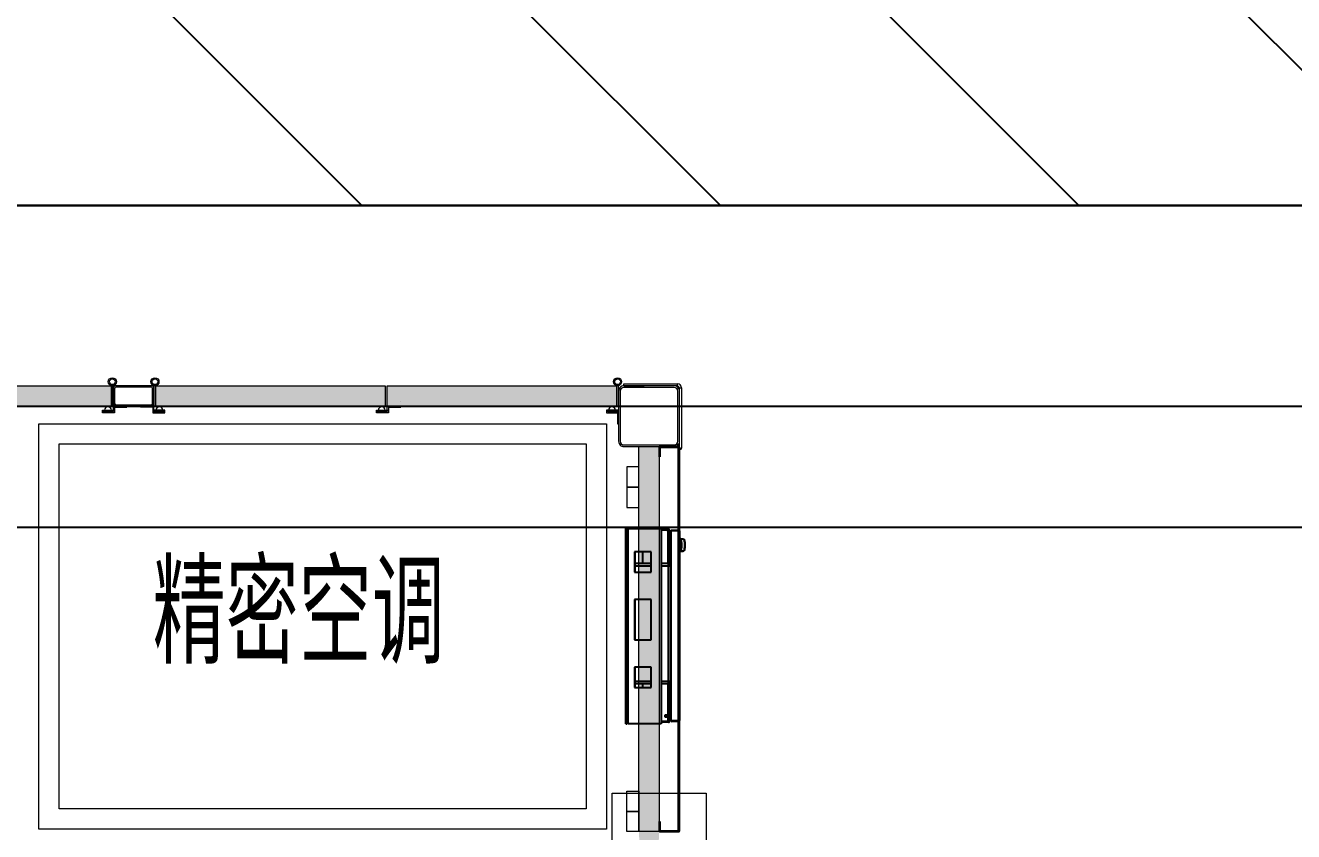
# Model space of a CAD drawing. Extents: x 758840 to 1108724, y -102573 to 143521.
# Drawn here: x 823488 to 826616, y 66682 to 68672 of the extents above; entities that cross this region are included whole.
import ezdxf
from ezdxf.xclip import XClip

# ---------------------------------------------------------------- set-up
doc = ezdxf.new("R2010")
doc.units = 0
doc.header["$LTSCALE"] = 1000
doc.header["$MEASUREMENT"] = 0
doc.linetypes.add('DASHDOT', pattern=[1, 0.5, -0.25, 0, -0.25])
for name, color, linetype in [('02电气-设备', 255, 'Continuous'), ('02电气-设备基础', 252, 'Continuous'), ('DX', 3, 'DASHDOT'), ('LWIRE', 1, 'Continuous'), ('电缆沟', 2, 'Continuous'), ('空调标注', 3, 'Continuous'), ('钢构CAD-槽钢', 4, 'Continuous'), ('钢盖板', 6, 'Continuous')]:
    doc.layers.add(name, color=color, linetype=linetype)
doc.layers.add('细实线', color=3, linetype='Continuous', lineweight=5)
doc.styles.get("Standard").update_dxf_attribs({"font": 'gbenor.shx', "bigfont": 'gbcbig.shx'})

# ---------------------------------------------------------------- blocks, each defined once
blk = doc.blocks.new('40KW CRAC-1')
at = {"layer": 'DX', "linetype": 'ByBlock', "lineweight": 13}
for points in [[(-1400, 0), (-1400, 1000), (0, 1000), (0, 0)], [(-1350, 50), (-1350, 950), (-50, 950), (-50, 50)]]:
    blk.add_lwpolyline(points, close=True, dxfattribs=at)
at = {"layer": 'LWIRE', "lineweight": -3}
blk.add_text('精密空调', height=250, dxfattribs=at).set_placement((-1118.9, 407.3))
blk = doc.blocks.new('A$C37F338BB')
at = {"color": 0, "lineweight": 15}
blk.add_lwpolyline([(0, 50), (30, 50), (30, 0), (0, 0)], close=True, dxfattribs=at)
blk = doc.blocks.new('332525')
at = {"color": 0, "lineweight": 15}
for p, q in [((1935745.8, 679933.7), (1935745.8, 679960.7)), ((1935745.8, 679960.7), (1935748.8, 679960.7)), ((1935748.8, 679960.7), (1935748.8, 679930.7)), ((1935718.8, 679933.7), (1935745.8, 679933.7)), ((1935718.8, 679930.7), (1935718.8, 679933.7)), ((1935748.8, 679930.7), (1935718.8, 679930.7)), ((1935748.8, 679930.7), (1935745.8, 679930.7)), ((1935748.8, 679933.7), (1935748.8, 679930.7))]:
    blk.add_line(p, q, dxfattribs=at)
blk = doc.blocks.new('BD4-PAL0101-LVPM-06')
at = {"ltscale": 5}
h = blk.add_hatch(dxfattribs=at)
h.set_pattern_fill('隔热材料01', color=8, scale=80, angle=45)
h.set_pattern_definition([(315, (-6392441.697, 4851822.73), (28.28427125, 28.28427125), [4.0142, -35.9858]), (315, (-6392462.887, 4851801.54), (28.28427125, 28.28427125), [4.0142, -35.9858]), (135, (-6392429.262, 4851796.78), (-28.28427125, -28.28427125), [4.0142, -35.9858]), (135, (-6392436.936, 4851789.106), (-28.28427125, -28.28427125), [4.0142, -35.9858]), (225, (-6392414.405, 4851802.546), (28.28427125, -28.28427125), [40.0194, 0.0194]), (180, (-6392423.72, 4851796.07), (-28.2842, 28.2842), [3.4144, -53.1542]), (161.56505, (-6392398.85, 4851824.354), (-28.284169758, 28.28429741), [2.244, -87.1988]), (161.56505, (-6392427.134, 4851796.07), (-28.284169758, 28.28429741), [2.244, -87.1988]), (198.43495, (-6392391.177, 4851825.773), (-28.28429741, 28.28416976), [4.488, -84.9548]), (198.43495, (-6392419.46, 4851797.49), (-28.28429741, 28.28416976), [4.488, -84.9548]), (108.43495, (-6392403.817, 4851827.902), (-28.28429741, 28.284169758), [21.3712, -68.0716]), (108.43495, (-6392432.101, 4851799.618), (-28.28429741, 28.284169758), [21.3712, -68.0716]), (161.56505, (-6392413.413, 4851851.015), (-28.284169758, 28.28429741), [2.244, -87.1988]), (161.56505, (-6392441.697, 4851822.73), (-28.284169758, 28.28429741), [2.244, -87.1988]), (180, (-6392443.826, 4851823.44), (-28.2842, 28.2842), [3.4144, -53.1542]), (198.43495, (-6392418.956, 4851851.724), (-28.28429741, 28.28416976), [4.488, -84.9548]), (198.43495, (-6392447.24, 4851823.44), (-28.28429741, 28.28416976), [4.488, -84.9548]), (90, (-6392463.597, 4851803.67), (-28.2842, 28.2842), [3.4144, -53.1542]), (108.43495, (-6392434.603, 4851829.825), (-28.28429741, 28.284169758), [2.244, -87.1988]), (108.43495, (-6392462.887, 4851801.54), (-28.28429741, 28.284169758), [2.244, -87.1988]), (71.56505, (-6392435.313, 4851835.37), (-28.28416976, 28.28429741), [4.488, -84.9548]), (71.56505, (-6392463.597, 4851807.084), (-28.28416976, 28.28429741), [4.488, -84.9548]), (161.56505, (-6392411.49, 4851820.229), (-28.284169758, 28.28429741), [21.3712, -68.0716]), (161.56505, (-6392439.774, 4851791.944), (-28.284169758, 28.28429741), [21.3712, -68.0716]), (90, (-6392436.226, 4851783.563), (-28.2842, 28.2842), [3.4144, -53.1542]), (108.43495, (-6392407.942, 4851815.261), (-28.28429741, 28.284169758), [2.244, -87.1988]), (108.43495, (-6392436.226, 4851786.977), (-28.28429741, 28.284169758), [2.244, -87.1988]), (71.56505, (-6392409.36, 4851807.59), (-28.28416976, 28.28429741), [4.488, -84.9548]), (71.56505, (-6392437.646, 4851779.305), (-28.28416976, 28.28429741), [4.488, -84.9548])])
h.paths.add_polyline_path([(1944777.6, 710163.1), (1944777.6, 710213.1), (1944212.1, 710213.1), (1944212.1, 710163.1)])
h.paths.add_polyline_path([(1945348.1, 710163.1), (1945348.1, 710213.1), (1944782.6, 710213.1), (1944782.6, 710163.1)])
h.paths.add_polyline_path([(1943209.6, 710213.1), (1944102.1, 710213.1), (1944102.1, 710163.1), (1943209.6, 710163.1)])
h.paths.add_polyline_path([(1942312.1, 710213.1), (1943204.6, 710213.1), (1943204.6, 710163.1), (1942312.1, 710163.1)])
h.paths.add_polyline_path([(1942202.1, 710163.1), (1941309.6, 710163.1), (1941309.6, 710213.1), (1942202.1, 710213.1)])
h.paths.add_polyline_path([(1941304.6, 710213.1), (1941304.6, 710163.1), (1940412.1, 710163.1), (1940412.1, 710213.1)])
h.paths.add_polyline_path([(1939209.6, 710213.1), (1940302.1, 710213.1), (1940302.1, 710163.1), (1939209.6, 710163.1)])
h.paths.add_polyline_path([(1939204.6, 710213.1), (1939204.6, 710163.1), (1938112.1, 710163.1), (1938112.1, 710213.1)])
h.paths.add_polyline_path([(1936804.6, 710213.1), (1938002.1, 710213.1), (1938002.1, 710163.1), (1936804.6, 710163.1)])
h.paths.add_polyline_path([(1936799.6, 710213.1), (1936799.6, 710163.1), (1935602.1, 710163.1), (1935602.1, 710213.1)])
h.paths.add_polyline_path([(1934199.6, 710213.1), (1935492.1, 710213.1), (1935492.1, 710163.1), (1934199.6, 710163.1)])
h.paths.add_polyline_path([(1934194.6, 710213.1), (1934194.6, 710163.1), (1932902.1, 710163.1), (1932902.1, 710213.1)])
h.paths.add_polyline_path([(1932792.1, 710213.1), (1931952.1, 710213.1), (1931952.1, 710163.1), (1932792.1, 710163.1)])
h = blk.add_hatch(dxfattribs=at)
h.set_pattern_fill('隔热材料01', color=8, scale=80, angle=225)
h.set_pattern_definition([(135, (10237588.403, -3422086.42), (-28.28427125, -28.28427125), [4.0142, -35.9858]), (135, (10237609.593, -3422065.23), (-28.28427125, -28.28427125), [4.0142, -35.9858]), (315, (10237575.97, -3422060.47), (28.28427125, 28.28427125), [4.0142, -35.9858]), (315, (10237583.64, -3422052.795), (28.28427125, 28.28427125), [4.0142, -35.9858]), (45, (10237561.11, -3422066.235), (-28.28427125, 28.28427125), [40.0194, 0.0194]), (360, (10237570.425, -3422059.76), (28.2842, -28.2842), [3.4144, -53.1542]), (341.56505, (10237545.555, -3422088.043), (28.284169758, -28.28429741), [2.244, -87.1988]), (341.56505, (10237573.84, -3422059.759), (28.284169758, -28.28429741), [2.244, -87.1988]), (18.43495, (10237537.883, -3422089.462), (28.28429741, -28.28416976), [4.488, -84.9548]), (18.43495, (10237566.167, -3422061.178), (28.28429741, -28.28416976), [4.488, -84.9548]), (288.43495, (10237550.522, -3422091.591), (28.28429741, -28.284169758), [21.3712, -68.0716]), (288.43495, (10237578.807, -3422063.307), (28.28429741, -28.284169758), [21.3712, -68.0716]), (341.56505, (10237560.119, -3422114.704), (28.284169758, -28.28429741), [2.244, -87.1988]), (341.56505, (10237588.403, -3422086.42), (28.284169758, -28.28429741), [2.244, -87.1988]), (360, (10237590.532, -3422087.13), (28.2842, -28.2842), [3.4144, -53.1542]), (18.43495, (10237565.662, -3422115.414), (28.28429741, -28.28416976), [4.488, -84.9548]), (18.43495, (10237593.946, -3422087.13), (28.28429741, -28.28416976), [4.488, -84.9548]), (270, (10237610.303, -3422067.36), (28.2842, -28.2842), [3.4144, -53.1542]), (288.43495, (10237581.309, -3422093.514), (28.28429741, -28.284169758), [2.244, -87.1988]), (288.43495, (10237609.593, -3422065.23), (28.28429741, -28.284169758), [2.244, -87.1988]), (251.56505, (10237582.02, -3422099.057), (28.28416976, -28.28429741), [4.488, -84.9548]), (251.56505, (10237610.303, -3422070.773), (28.28416976, -28.28429741), [4.488, -84.9548]), (341.56505, (10237558.196, -3422083.918), (28.284169758, -28.28429741), [21.3712, -68.0716]), (341.56505, (10237586.48, -3422055.633), (28.284169758, -28.28429741), [21.3712, -68.0716]), (270, (10237582.932, -3422047.252), (28.2842, -28.2842), [3.4144, -53.1542]), (288.43495, (10237554.648, -3422078.95), (28.28429741, -28.284169758), [2.244, -87.1988]), (288.43495, (10237582.932, -3422050.666), (28.28429741, -28.284169758), [2.244, -87.1988]), (251.56505, (10237556.067, -3422071.28), (28.28416976, -28.28429741), [4.488, -84.9548]), (251.56505, (10237584.35, -3422042.994), (28.28416976, -28.28429741), [4.488, -84.9548])])
edge = h.paths.add_edge_path()
edge.add_line((1945403.1, 709113.1), (1945403.1, 710063.1))
edge.add_line((1945453.1, 710063.1), (1945453.1, 709113.1))
edge.add_line((1945403.1, 708013.1), (1945403.1, 707173.1))
edge.add_line((1945453.1, 707173.1), (1945453.1, 708013.1))
at = {"linetype": 'ByBlock', "lineweight": 15}
for p, q in [((1943209.6, 710213.1, 0), (1944102.1, 710213.1, 0)), ((1944102.1, 710213.1, 0), (1944102.1, 710163.1, 0)), ((1944212.1, 710163.1, 0), (1944212.1, 710213.1, 0)), ((1944212.1, 710213.1, 0), (1944777.6, 710213.1, 0)), ((1944777.6, 710213.1, 0), (1944777.6, 710163.1, 0)), ((1944782.6, 710163.1, 0), (1944782.6, 710213.1, 0)), ((1944782.6, 710213.1, 0), (1945348.1, 710213.1, 0)), ((1945348.1, 710213.1, 0), (1945348.1, 710163.1, 0)), ((1945366.1, 710218.1, 0), (1945498.1, 710218.1, 0)), ((1945496.1, 710213.1, 0), (1945490.5, 710213.1, 0)), ((1945498.1, 710212.8, 0), (1945498.1, 710218.1, 0)), ((1945502.8, 710208.1, 0), (1945508.1, 710208.1, 0)), ((1945503.1, 710056.1, 0), (1945503.1, 710206.1, 0)), ((1944102.1, 710163.1, 0), (1943209.6, 710163.1, 0)), ((1944777.6, 710163.1, 0), (1944212.1, 710163.1, 0)), ((1945348.1, 710163.1, 0), (1944782.6, 710163.1, 0)), ((1945353.1, 710109.4, 0), (1945352.7, 710109.1, 0)), ((1945353.1, 710082.4, 0), (1945352.7, 710082.1, 0)), ((1945503.1, 710059.1, 0), (1945508.1, 710059.1, 0)), ((1945505.1, 710056.1, 0), (1945503.1, 710056.1, 0))]:
    blk.add_line(p, q, dxfattribs=at)
at = {"lineweight": 15}
for p, q in [((1944102.6, 710163.1, 0), (1944102.6, 710213.3, 0)), ((1944106.6, 710163.1, 0), (1944106.6, 710213.3, 0)), ((1944110.3, 710169.1, 0), (1944110.3, 710207.1, 0)), ((1944207.6, 710163.1, 0), (1944207.6, 710213.3, 0)), ((1944211.6, 710163.1, 0), (1944211.6, 710213.3, 0)), ((1945348.5, 710163.1, 0), (1945348.5, 710213.3, 0)), ((1945352.5, 710163.1, 0), (1945352.5, 710213.3, 0)), ((1945366.1, 710213.1, 0), (1945366.1, 710218.1, 0)), ((1944106.6, 710163.1, 0), (1944102.6, 710163.1, 0)), ((1944107.1, 710149.6, 0), (1944107.1, 710163.1, 0)), ((1944107.1, 710163.1, 0), (1944140.1, 710163.1, 0)), ((1944140.1, 710163.1, 0), (1944140.1, 710160.1, 0)), ((1944207.1, 710163.1, 0), (1944174.1, 710163.1, 0)), ((1944174.1, 710163.1, 0), (1944174.1, 710160.1, 0)), ((1944207.1, 710149.6, 0), (1944207.1, 710163.1, 0)), ((1944211.6, 710163.1, 0), (1944207.6, 710163.1, 0)), ((1944782.6, 710149.6, 0), (1944782.6, 710163.1, 0)), ((1944782.6, 710163.1, 0), (1944815.6, 710163.1, 0)), ((1944815.6, 710163.1, 0), (1944815.6, 710160.1, 0)), ((1945352.5, 710163.1, 0), (1945348.5, 710163.1, 0)), ((1944080.1, 710149.6, 0), (1944080.1, 710152.6, 0)), ((1944080.1, 710152.6, 0), (1944107.1, 710152.6, 0)), ((1944107.1, 710149.6, 0), (1944080.1, 710149.6, 0)), ((1944080.1, 710149.6, 0), (1944107.1, 710149.6, 0)), ((1944080.1, 710146.6, 0), (1944080.1, 710149.6, 0)), ((1944110.1, 710146.6, 0), (1944080.1, 710146.6, 0)), ((1944107.1, 710153.4, 0), (1944107.1, 710149.6, 0)), ((1944110.1, 710146.6, 0), (1944107.1, 710146.6, 0)), ((1944110.1, 710160.1, 0), (1944140.1, 710160.1, 0)), ((1944110.1, 710160.1, 0), (1944110.1, 710146.6, 0)), ((1944110.1, 710149.6, 0), (1944110.1, 710146.6, 0)), ((1944204.1, 710160.1, 0), (1944174.1, 710160.1, 0)), ((1944204.1, 710160.1, 0), (1944204.1, 710146.6, 0)), ((1944204.1, 710149.6, 0), (1944204.1, 710146.6, 0)), ((1944204.1, 710146.6, 0), (1944234.1, 710146.6, 0)), ((1944204.1, 710146.6, 0), (1944207.1, 710146.6, 0)), ((1944207.1, 710153.4, 0), (1944207.1, 710149.6, 0)), ((1944234.1, 710152.6, 0), (1944207.1, 710152.6, 0)), ((1944234.1, 710149.6, 0), (1944207.1, 710149.6, 0)), ((1944207.1, 710149.6, 0), (1944234.1, 710149.6, 0)), ((1944234.1, 710149.6, 0), (1944234.1, 710152.6, 0)), ((1944234.1, 710146.6, 0), (1944234.1, 710149.6, 0)), ((1944755.6, 710149.6, 0), (1944755.6, 710152.6, 0)), ((1944755.6, 710152.6, 0), (1944782.6, 710152.6, 0)), ((1944755.6, 710149.6, 0), (1944782.6, 710149.6, 0)), ((1944755.6, 710146.6, 0), (1944755.6, 710149.6, 0)), ((1944782.6, 710149.6, 0), (1944755.6, 710149.6, 0)), ((1944785.6, 710146.6, 0), (1944755.6, 710146.6, 0)), ((1944782.6, 710153.5, 0), (1944782.6, 710149.6, 0)), ((1944785.6, 710146.6, 0), (1944782.6, 710146.6, 0)), ((1944785.6, 710160.1, 0), (1944785.6, 710146.6, 0)), ((1944785.6, 710160.1, 0), (1944815.6, 710160.1, 0)), ((1944785.6, 710149.6, 0), (1944785.6, 710146.6, 0)), ((1945353.1, 710152.6, 0), (1945323.1, 710152.6, 0)), ((1945323.1, 710152.6, 0), (1945323.1, 710149.6, 0)), ((1945353.1, 710149.6, 0), (1945326.1, 710149.6, 0)), ((1945326.1, 710149.6, 0), (1945353.1, 710149.6, 0)), ((1945353.1, 710149.6, 0), (1945353.1, 710152.6, 0)), ((1945403.1, 709863.1, 0), (1945403.1, 710063.1, 0)), ((1945403.1, 710063.1, 0), (1945453.1, 710063.1, 0)), ((1945403.1, 710063.1, 0), (1945453.1, 710063.1, 0)), ((1945403.1, 709113.1, 0), (1945403.1, 710063.1, 0)), ((1945453.1, 710063.1, 0), (1945453.1, 709863.1, 0)), ((1945453.1, 710063.1, 0), (1945453.1, 709113.1, 0)), ((1945453.1, 709863.1, 0), (1945403.1, 709863.1, 0)), ((1945336.8, 709207.7, 0), (1945569.3, 709207.7, 0)), ((1945336.8, 708013.1, 0), (1945336.8, 709207.7, 0)), ((1945569.3, 709207.7, 0), (1945569.3, 708013.1, 0)), ((1945453.1, 709113.1, 0), (1945403.1, 709113.1, 0))]:
    blk.add_line(p, q, dxfattribs=at)
at = {"linetype": 'Continuous', "lineweight": 15}
blk.add_line((1944815.3, 710174.6, 0), (1944815.3, 710174.6, 0), dxfattribs=at)
at = {"linetype": 'Continuous', "lineweight": 25}
for p, q in [((1945453.1, 710060.9, 0), (1945453.1, 710038.1, 0)), ((1945453.1, 710060.9, 0), (1945453.1, 710038.1, 0)), ((1945455.1, 710038.1, 0), (1945453.1, 710038.1, 0)), ((1945455.1, 710038.1, 0), (1945453.1, 710038.1, 0)), ((1945455.1, 710060.9, 0), (1945455.1, 710038.1, 0)), ((1945455.1, 710060.9, 0), (1945455.1, 710038.1, 0)), ((1945500.9, 710063.1, 0), (1945455.3, 710063.1, 0)), ((1945500.9, 710063.1, 0), (1945455.3, 710063.1, 0)), ((1945500.9, 710061.1, 0), (1945455.3, 710061.1, 0)), ((1945500.9, 710061.1, 0), (1945455.3, 710061.1, 0)), ((1945501.1, 709115.3, 0), (1945501.1, 710060.9, 0)), ((1945501.1, 709857.1, 0), (1945501.1, 710060.9, 0)), ((1945503.1, 709115.3, 0), (1945503.1, 710060.9, 0)), ((1945503.1, 709857.1, 0), (1945503.1, 710060.9, 0)), ((1945370.7, 709379.1, 0), (1945370.7, 709863.1, 0)), ((1945370.7, 709863.1, 0), (1945373.1, 709863.1, 0)), ((1945373.1, 709863.1, 0), (1945373.1, 709379.1, 0)), ((1945373.1, 709858.1, 0), (1945376.9, 709858.1, 0)), ((1945374.9, 709384.1, 0), (1945374.9, 709858.1, 0)), ((1945376.9, 709860.1, 0), (1945376.9, 709863.1, 0)), ((1945457.9, 709863.1, 0), (1945376.9, 709863.1, 0)), ((1945376.9, 709830.1, 0), (1945376.9, 709860.1, 0)), ((1945457.9, 709860.1, 0), (1945376.9, 709860.1, 0)), ((1945376.9, 709385.1, 0), (1945376.9, 709857.1, 0)), ((1945457.9, 709863.1, 0), (1945457.9, 709860.1, 0)), ((1945457.9, 709860.1, 0), (1945457.9, 709379.1, 0)), ((1945457.9, 709859.1, 0), (1945475.9, 709859.1, 0)), ((1945475.9, 709857.9, 0), (1945457.9, 709857.9, 0)), ((1945457.9, 709857.6, 0), (1945476.2, 709857.6, 0)), ((1945457.9, 709857.4, 0), (1945472.4, 709857.4, 0)), ((1945459.9, 709857.6, 0), (1945459.9, 709857.9, 0)), ((1945472.4, 709857.4, 0), (1945474.4, 709855.4, 0)), ((1945474.4, 709855.4, 0), (1945474.4, 709774.6, 0)), ((1945474.9, 709855.4, 0), (1945474.4, 709855.4, 0)), ((1945476.1, 709855.4, 0), (1945474.9, 709855.4, 0)), ((1945474.9, 709774.6, 0), (1945474.9, 709855.4, 0)), ((1945475.9, 709859.1, 0), (1945476.2, 709859.1, 0)), ((1945475.9, 709859.1, 0), (1945475.9, 709857.9, 0)), ((1945476.2, 709857.9, 0), (1945475.9, 709857.9, 0)), ((1945476.1, 709774.5, 0), (1945476.1, 709855.4, 0)), ((1945476.1, 709855, 0), (1945476.7, 709855, 0)), ((1945476.1, 709854.9, 0), (1945476.7, 709855, 0)), ((1945476.1, 709851.8, 0), (1945476.4, 709851.9, 0)), ((1945476.2, 709857.6, 0), (1945476.2, 709855, 0)), ((1945476.6, 709857.6, 0), (1945476.2, 709857.6, 0)), ((1945476.4, 709851.9, 0), (1945476.7, 709850.4, 0)), ((1945476.7, 709845.8, 0), (1945476.7, 709857.4, 0)), ((1945477.8, 709857.6, 0), (1945477.9, 709857.6, 0)), ((1945477.9, 709857.4, 0), (1945477.9, 709857.6, 0)), ((1945477.9, 709845.8, 0), (1945477.9, 709857.4, 0)), ((1945482.1, 709857.1, 0), (1945482.1, 709855.6, 0)), ((1945482.1, 709857.1, 0), (1945501.1, 709857.1, 0)), ((1945501.1, 709855.6, 0), (1945482.1, 709855.6, 0)), ((1945482.1, 709855.1, 0), (1945482.1, 709387.1, 0)), ((1945501.1, 709855.1, 0), (1945482.1, 709855.1, 0)), ((1945501.1, 709857.1, 0), (1945503.1, 709857.1, 0)), ((1945501.1, 709855.1, 0), (1945503.1, 709855.1, 0)), ((1945501.1, 709387.1, 0), (1945501.1, 709855.1, 0)), ((1945503.1, 709855.1, 0), (1945503.1, 709387.1, 0)), ((1945374.9, 709830.1, 0), (1945376.9, 709830.1, 0)), ((1945476.7, 709845.8, 0), (1945476.1, 709845.7, 0)), ((1945476.1, 709845, 0), (1945476.7, 709845, 0)), ((1945476.2, 709831.1, 0), (1945476.2, 709774.5, 0)), ((1945476.7, 709844.1, 0), (1945476.7, 709845.8, 0)), ((1945476.7, 709844.1, 0), (1945478.4, 709844.1, 0)), ((1945476.7, 709774.4, 0), (1945476.7, 709844.1, 0)), ((1945477.9, 709844.1, 0), (1945477.9, 709844.2, 0)), ((1945482.1, 709845.3, 0), (1945478.4, 709845.3, 0)), ((1945478.4, 709844.1, 0), (1945478.4, 709773.6, 0)), ((1945482.1, 709844.1, 0), (1945478.4, 709844.1, 0)), ((1945503.1, 709834.1, 0), (1945503.7, 709834.1, 0)), ((1945504.7, 709835.6, 0), (1945504.7, 709804.6, 0)), ((1945504.7, 709835.6, 0), (1945505.4, 709835.6, 0)), ((1945505.4, 709835.6, 0), (1945505.4, 709804.6, 0)), ((1945506.1, 709835.3, 0), (1945506.1, 709835.2, 0)), ((1945506.1, 709835.3, 0), (1945512, 709835.1, 0)), ((1945510.5, 709835.1, 0), (1945506.1, 709835.2, 0)), ((1945512, 709834.5, 0), (1945506.3, 709834.7, 0)), ((1945506.3, 709834.6, 0), (1945506.3, 709834.7, 0)), ((1945506.3, 709834.6, 0), (1945506.3, 709805.6, 0)), ((1945512, 709835, 0), (1945510.5, 709835.1, 0)), ((1945512, 709835.1, 0), (1945512, 709835, 0)), ((1945433.1, 709803.1, 0), (1945391.9, 709803.1, 0)), ((1945391.9, 709803.1, 0), (1945391.9, 709753.1, 0)), ((1945393.1, 709803.1, 0), (1945393.1, 709753.1, 0)), ((1945411.9, 709803.1, 0), (1945411.9, 709774.6, 0)), ((1945433.1, 709753.1, 0), (1945433.1, 709803.1, 0)), ((1945503.7, 709806.1, 0), (1945503.1, 709806.1, 0)), ((1945505.4, 709804.6, 0), (1945504.7, 709804.6, 0)), ((1945506.1, 709805, 0), (1945510.6, 709805.2, 0)), ((1945512, 709805.1, 0), (1945506.1, 709804.9, 0)), ((1945506.1, 709805, 0), (1945506.1, 709804.9, 0)), ((1945506.3, 709805.6, 0), (1945512, 709805.7, 0)), ((1945506.3, 709805.6, 0), (1945506.3, 709805.6, 0)), ((1945510.6, 709805.2, 0), (1945512, 709805.2, 0)), ((1945512, 709805.2, 0), (1945512, 709805.1, 0)), ((1945515.7, 709808.2, 0), (1945515.3, 709807.2, 0)), ((1945433.1, 709774.6, 0), (1945393.1, 709774.6, 0)), ((1945393.1, 709768.6, 0), (1945433.1, 709768.6, 0)), ((1945475.1, 709774.6, 0), (1945457.9, 709774.6, 0)), ((1945457.9, 709768.6, 0), (1945475.1, 709768.6, 0)), ((1945475.1, 709774.6, 0), (1945475.1, 709772.9, 0)), ((1945475.1, 709772.9, 0), (1945475.1, 709768.6, 0)), ((1945475.1, 709768.6, 0), (1945475.1, 709456.6, 0)), ((1945475.1, 709768.6, 0), (1945481.1, 709768.6, 0)), ((1945481.1, 709768.6, 0), (1945481.1, 709456.6, 0)), ((1945391.9, 709753.1, 0), (1945433.1, 709753.1, 0)), ((1945391.9, 709686.1, 0), (1945391.9, 709586.1, 0)), ((1945433.1, 709686.1, 0), (1945391.9, 709686.1, 0)), ((1945393.1, 709686.1, 0), (1945393.1, 709586.1, 0)), ((1945433.1, 709586.1, 0), (1945433.1, 709686.1, 0)), ((1945391.9, 709586.1, 0), (1945433.1, 709586.1, 0)), ((1945391.9, 709519.1, 0), (1945391.9, 709469.1, 0)), ((1945433.1, 709519.1, 0), (1945391.9, 709519.1, 0)), ((1945393.1, 709519.1, 0), (1945393.1, 709469.1, 0)), ((1945433.1, 709469.1, 0), (1945433.1, 709519.1, 0)), ((1945433.1, 709483.6, 0), (1945393.1, 709483.6, 0)), ((1945433.1, 709477.6, 0), (1945393.1, 709477.6, 0)), ((1945411.9, 709477.6, 0), (1945411.9, 709469.1, 0)), ((1945475.1, 709483.6, 0), (1945457.9, 709483.6, 0)), ((1945475.1, 709477.6, 0), (1945457.9, 709477.6, 0)), ((1945474.4, 709477.6, 0), (1945474.4, 709400.9, 0)), ((1945474.9, 709402.7, 0), (1945474.9, 709477.6, 0)), ((1945475.1, 709483.6, 0), (1945475.1, 709479.4, 0)), ((1945481.1, 709483.6, 0), (1945475.1, 709483.6, 0)), ((1945475.1, 709479.4, 0), (1945475.1, 709477.6, 0)), ((1945476.1, 709402.8, 0), (1945476.1, 709477.7, 0)), ((1945476.2, 709477.7, 0), (1945476.2, 709402.8, 0)), ((1945476.7, 709418.1, 0), (1945476.7, 709477.8, 0)), ((1945478.4, 709478.6, 0), (1945478.4, 709418.1, 0)), ((1945391.9, 709469.1, 0), (1945433.1, 709469.1, 0)), ((1945376.9, 709412.1, 0), (1945374.9, 709412.1, 0)), ((1945376.9, 709379.1, 0), (1945376.9, 709412.1, 0)), ((1945476.7, 709416.4, 0), (1945476.7, 709418.1, 0)), ((1945478.4, 709418.1, 0), (1945476.7, 709418.1, 0)), ((1945476.7, 709384.8, 0), (1945476.7, 709416.4, 0)), ((1945477.9, 709418, 0), (1945477.9, 709418.1, 0)), ((1945477.9, 709416.4, 0), (1945477.9, 709384.8, 0)), ((1945478.4, 709418.1, 0), (1945482.1, 709418.1, 0)), ((1945478.4, 709416.9, 0), (1945482.1, 709416.9, 0)), ((1945370.7, 709379.1, 0), (1945373.1, 709379.1, 0)), ((1945376.9, 709384.1, 0), (1945373.1, 709384.1, 0)), ((1945457.9, 709379.1, 0), (1945376.9, 709379.1, 0)), ((1945472.4, 709384.8, 0), (1945457.9, 709384.8, 0)), ((1945476.2, 709384.6, 0), (1945457.9, 709384.6, 0)), ((1945457.9, 709384.3, 0), (1945475.9, 709384.3, 0)), ((1945475.9, 709383.1, 0), (1945457.9, 709383.1, 0)), ((1945459.9, 709384.3, 0), (1945459.9, 709384.6, 0)), ((1945467.8, 709398.4, 0), (1945467.8, 709400.9, 0)), ((1945467.8, 709400.9, 0), (1945474.7, 709400.9, 0)), ((1945467.8, 709395.9, 0), (1945467.8, 709398.4, 0)), ((1945474.7, 709395.9, 0), (1945467.8, 709395.9, 0)), ((1945474.4, 709386.8, 0), (1945472.4, 709384.8, 0)), ((1945474.4, 709395.9, 0), (1945474.4, 709386.8, 0)), ((1945474.9, 709386.8, 0), (1945474.4, 709386.8, 0)), ((1945474.7, 709402.5, 0), (1945475, 709402.8, 0)), ((1945474.7, 709394.4, 0), (1945474.7, 709402.5, 0)), ((1945475, 709394.1, 0), (1945474.7, 709394.4, 0)), ((1945474.9, 709386.8, 0), (1945474.9, 709394.2, 0)), ((1945474.9, 709386.8, 0), (1945476.1, 709386.8, 0)), ((1945475, 709394.1, 0), (1945475, 709402.8, 0)), ((1945475, 709402.8, 0), (1945476.7, 709402.8, 0)), ((1945476.7, 709394.1, 0), (1945475, 709394.1, 0)), ((1945475.9, 709384.3, 0), (1945476.2, 709384.3, 0)), ((1945475.9, 709384.3, 0), (1945475.9, 709383.1, 0)), ((1945475.9, 709383.1, 0), (1945476.2, 709383.1, 0)), ((1945476.1, 709386.8, 0), (1945476.1, 709394.1, 0)), ((1945476.2, 709394.1, 0), (1945476.2, 709384.6, 0)), ((1945476.6, 709384.6, 0), (1945476.2, 709384.6, 0)), ((1945477.9, 709384.6, 0), (1945477.8, 709384.6, 0)), ((1945477.9, 709405.9, 0), (1945480.4, 709405.9, 0)), ((1945480.4, 709404.9, 0), (1945477.9, 709404.9, 0)), ((1945480.4, 709391.4, 0), (1945477.9, 709391.4, 0)), ((1945477.9, 709390.4, 0), (1945480.4, 709390.4, 0)), ((1945477.9, 709384.6, 0), (1945477.9, 709384.8, 0)), ((1945479.4, 709407.4, 0), (1945482.1, 709407.4, 0)), ((1945480.4, 709404.9, 0), (1945480.4, 709405.9, 0)), ((1945482.1, 709404.9, 0), (1945480.4, 709404.9, 0)), ((1945480.4, 709391.4, 0), (1945480.4, 709404.9, 0)), ((1945480.4, 709391.4, 0), (1945480.4, 709390.4, 0)), ((1945482.1, 709387.1, 0), (1945501.1, 709387.1, 0)), ((1945484.1, 709386.6, 0), (1945501.1, 709386.6, 0)), ((1945501.1, 709385.1, 0), (1945484.1, 709385.1, 0)), ((1945485.1, 709386.6, 0), (1945485.1, 709387.1, 0)), ((1945503.1, 709387.1, 0), (1945501.1, 709387.1, 0)), ((1945501.1, 709115.3, 0), (1945501.1, 709385.1, 0)), ((1945503.1, 709115.3, 0), (1945503.1, 709385.1, 0)), ((1945455.1, 709138.1, 0), (1945453.1, 709138.1, 0)), ((1945453.1, 709138.1, 0), (1945453.1, 709115.3, 0)), ((1945455.1, 709138.1, 0), (1945455.1, 709115.3, 0)), ((1945455.3, 709115.1, 0), (1945500.9, 709115.1, 0)), ((1945500.9, 709113.1, 0), (1945455.3, 709113.1, 0)), ((1945455.3, 709113.1, 0), (1945500.9, 709113.1, 0))]:
    blk.add_line(p, q, dxfattribs=at)
at = {"lineweight": -3}
blk.add_line((1945501.1, 709385.1, 0), (1945503.1, 709385.1, 0), dxfattribs=at)
at = {"linetype": 'Continuous', "lineweight": 25, "elevation": 0, "flags": 128}
for points in [[(1945476.7, 709855), (1945476.6, 709855), (1945476.4, 709854.8), (1945476.3, 709854.5), (1945476.2, 709854.1), (1945476.2, 709853.6), (1945476.2, 709853.1), (1945476.3, 709852.5), (1945476.4, 709851.9)], [(1945476.1, 709831.2), (1945476.3, 709830.9), (1945476.7, 709830.6)], [(1945494.9, 709386.6), (1945496.2, 709386.8), (1945497.1, 709387.1)]]:
    blk.add_lwpolyline(points, dxfattribs=at)
at = {"lineweight": 15, "elevation": 0}
for points in [[(1945373.1, 709213.1), (1945403.1, 709213.1), (1945403.1, 709163.1), (1945373.1, 709163.1)], [(1945373.1, 709163.1), (1945403.1, 709163.1), (1945403.1, 709113.1), (1945373.1, 709113.1)]]:
    blk.add_lwpolyline(points, close=True, dxfattribs=at)
at = {"lineweight": 15}
for centre, radius in [((1944104.6, 710223.1, 0), 10), ((1944104.6, 710223.1, 0), 7), ((1944209.6, 710223.1, 0), 10), ((1944209.6, 710223.1, 0), 7), ((1945350.5, 710223.1, 0), 10), ((1945350.5, 710223.1, 0), 7)]:
    blk.add_circle(centre, radius, dxfattribs=at)
at = {"linetype": 'ByBlock', "lineweight": 15}
for centre, radius, start, end in [((1945496.1, 710206.1, 0), 7, 0, 90), ((1945498.1, 710208.1, 0), 10, 0, 90), ((1945505.1, 710059.1, 0), 3, 270, 0)]:
    blk.add_arc(centre, radius, start, end, dxfattribs=at)
at = {"lineweight": 15}
for centre in [(1944093.6, 710152.6, 0), (1944220.6, 710152.6, 0), (1944769.1, 710152.6, 0), (1945336.6, 710152.6, 0)]:
    blk.add_arc(centre, 8.49, 0, 180, dxfattribs=at)
at = {"linetype": 'Continuous', "lineweight": 25}
for centre, radius, start, end in [((1945455.3, 710060.9, 0), 2.2, 90, 180), ((1945455.3, 710060.9, 0), 2.2, 90, 180), ((1945455.3, 710060.9, 0), 0.2, 90, 180), ((1945455.3, 710060.9, 0), 0.2, 90, 180), ((1945500.9, 710060.9, 0), 2.2, 0, 90), ((1945500.9, 710060.9, 0), 2.2, 0, 90), ((1945500.9, 710060.9, 0), 0.2, 0, 90), ((1945500.9, 710060.9, 0), 0.2, 0, 90), ((1945376.9, 709861.1, 0), 2, 90, 270), ((1945476.2, 709857.4, 0), 1.7, 0, 90), ((1945476.2, 709857.4, 0), 0.5, 0, 90), ((1945501.1, 709855.1, 0), 2, 0, 90), ((1945501.1, 709855.1, 0), 0.5, 0, 90), ((1945478.4, 709845.8, 0), 1.7, 180, 270), ((1945478.4, 709845.8, 0), 0.5, 180, 270), ((1945504.7, 709834.6, 0), 1, 90, 180), ((1945505.4, 709834.6, 0), 1, 45.5829, 90), ((1945504.7, 709805.6, 0), 1, 180, 270), ((1945505.4, 709805.6, 0), 1, 270, 314.4171), ((1945475.1, 709768.6, 0), 6, 0, 90), ((1945475.1, 709483.6, 0), 6, 270, 360), ((1945478.4, 709416.4, 0), 1.7, 90, 180), ((1945478.4, 709416.4, 0), 0.5, 90, 180), ((1945376.9, 709381.1, 0), 2, 90, 270), ((1945476.2, 709384.8, 0), 0.5, 270, 0), ((1945476.2, 709384.8, 0), 1.7, 270, 0), ((1945484.1, 709387.1, 0), 2, 180, 270), ((1945484.1, 709387.1, 0), 0.5, 180, 270), ((1945501.1, 709387.1, 0), 0.5, 270, 0), ((1945501.1, 709387.1, 0), 2, 270, 0), ((1945455.3, 709115.3, 0), 2.2, 180, 270), ((1945455.3, 709115.3, 0), 0.2, 180, 270), ((1945500.9, 709115.3, 0), 0.2, 270, 0), ((1945500.9, 709115.3, 0), 2.2, 270, 0)]:
    blk.add_arc(centre, radius, start, end, dxfattribs=at)
for points, knots in [([(1945503.7, 709805.6, 0), (1945503.7, 709805.7, 0), (1945503.7, 709805.8, 0), (1945503.7, 709806.6, 0), (1945503.7, 709807.9, 0), (1945503.7, 709809.8, 0), (1945503.7, 709812.1, 0), (1945503.7, 709814.7, 0), (1945503.7, 709817.4, 0), (1945503.7, 709820.1, 0), (1945503.7, 709822.8, 0), (1945503.7, 709825.5, 0), (1945503.7, 709828.1, 0), (1945503.7, 709830.4, 0), (1945503.7, 709832.3, 0), (1945503.7, 709833.7, 0), (1945503.7, 709834.5, 0), (1945503.7, 709834.6, 0), (1945503.7, 709834.6, 0)], [0, 0, 0, 0, 0.058271, 0.120022, 0.184331, 0.25, 0.315669, 0.379979, 0.441729, 0.5, 0.558271, 0.620021, 0.684331, 0.75, 0.815669, 0.879978, 0.941729, 1, 1, 1, 1]), ([(1945506.3, 709834.7, 0), (1945506.3, 709834.7, 0), (1945506.3, 709834.8, 0), (1945506.3, 709834.9, 0), (1945506.2, 709834.9, 0), (1945506.2, 709835, 0), (1945506.2, 709835, 0), (1945506.1, 709835.1, 0), (1945506.1, 709835.1, 0), (1945506.1, 709835.2, 0), (1945506.1, 709835.2, 0), (1945506.1, 709835.2, 0)], [0, 0, 0, 0, 0.127346, 0.267098, 0.408416, 0.504422, 0.533745, 0.550848, 0.799618, 0.902892, 1, 1, 1, 1]), ([(1945506.3, 709834.7, 0), (1945506.7, 709833.1, 0), (1945507.4, 709830, 0), (1945508, 709825.1, 0), (1945508.2, 709820.2, 0), (1945508, 709815.3, 0), (1945507.4, 709810.4, 0), (1945506.7, 709807.2, 0), (1945506.3, 709805.6, 0)], [0, 0, 0, 0, 0.164053, 0.328105, 0.496926, 0.665747, 0.832274, 1, 1, 1, 1]), ([(1945511.9, 709835.1, 0), (1945512.2, 709835.1, 0), (1945512.9, 709835, 0), (1945513.8, 709834.6, 0), (1945514.6, 709834, 0), (1945515, 709833.5, 0), (1945515.2, 709833.2, 0)], [0, 0, 0, 0, 0.238586, 0.489716, 0.746233, 1, 1, 1, 1]), ([(1945512, 709835, 0), (1945512.5, 709834.9, 0), (1945513.4, 709834.8, 0), (1945514.6, 709834, 0), (1945515.4, 709833.1, 0), (1945515.6, 709832.3, 0), (1945515.7, 709832, 0)], [0, 0, 0, 0, 0.291371, 0.555228, 0.791467, 1, 1, 1, 1]), ([(1945512, 709835, 0), (1945512, 709835, 0), (1945512, 709835, 0), (1945512, 709834.8, 0), (1945512, 709834.7, 0), (1945512, 709834.6, 0), (1945512, 709834.5, 0)], [0, 0, 0, 0, 0.250006, 0.500002, 0.749999, 1, 1, 1, 1]), ([(1945515.3, 709831.8, 0), (1945515.1, 709832.2, 0), (1945514.9, 709832.9, 0), (1945514.1, 709833.8, 0), (1945513.1, 709834.3, 0), (1945512.3, 709834.4, 0), (1945512, 709834.5, 0)], [0, 0, 0, 0, 0.249771, 0.499736, 0.749819, 1, 1, 1, 1]), ([(1945515.3, 709831.8, 0), (1945515.3, 709831.8, 0), (1945515.4, 709831.9, 0), (1945515.5, 709831.9, 0), (1945515.6, 709831.9, 0), (1945515.7, 709831.9, 0), (1945515.7, 709832, 0), (1945515.7, 709832, 0), (1945515.7, 709832, 0)], [0, 0, 0, 0, 0.239839, 0.368614, 0.500073, 0.63148, 0.760265, 1, 1, 1, 1]), ([(1945515.3, 709808.4, 0), (1945515.7, 709810.3, 0), (1945516.5, 709814.2, 0), (1945516.8, 709820.1, 0), (1945516.5, 709826, 0), (1945515.7, 709829.9, 0), (1945515.3, 709831.8, 0)], [0, 0, 0, 0, 0.2500249, 0.5000005, 0.749976, 1, 1, 1, 1]), ([(1945517.2, 709820.1, 0), (1945517.1, 709822.1, 0), (1945517, 709826.1, 0), (1945516.1, 709830, 0), (1945515.7, 709832, 0)], [0, 0, 0, 0, 0.499229, 1, 1, 1, 1]), ([(1945515.7, 709808.2, 0), (1945516.1, 709810.2, 0), (1945517, 709814.1, 0), (1945517.1, 709818.1, 0), (1945517.2, 709820.1, 0)], [0, 0, 0, 0, 0.500776, 1, 1, 1, 1]), ([(1945506.1, 709805, 0), (1945506.1, 709805, 0), (1945506.1, 709805, 0), (1945506.1, 709805.1, 0), (1945506.2, 709805.2, 0), (1945506.2, 709805.3, 0), (1945506.3, 709805.3, 0), (1945506.3, 709805.5, 0), (1945506.3, 709805.5, 0), (1945506.3, 709805.6, 0)], [0, 0, 0, 0, 0.097423, 0.201002, 0.450505, 0.498819, 0.734668, 0.875259, 1, 1, 1, 1]), ([(1945515.2, 709807, 0), (1945515, 709806.7, 0), (1945514.6, 709806.2, 0), (1945513.8, 709805.6, 0), (1945512.9, 709805.2, 0), (1945512.2, 709805.1, 0), (1945511.9, 709805.1, 0)], [0, 0, 0, 0, 0.253767, 0.510284, 0.761414, 1, 1, 1, 1]), ([(1945512, 709805.7, 0), (1945512.3, 709805.8, 0), (1945513.1, 709805.9, 0), (1945514.1, 709806.5, 0), (1945514.9, 709807.3, 0), (1945515.1, 709808, 0), (1945515.3, 709808.4, 0)], [0, 0, 0, 0, 0.250179, 0.500264, 0.750231, 1, 1, 1, 1]), ([(1945515.3, 709807.2, 0), (1945515.1, 709806.9, 0), (1945514.6, 709806.2, 0), (1945513.4, 709805.4, 0), (1945512.5, 709805.3, 0), (1945512, 709805.2, 0)], [0, 0, 0, 0, 0.298501, 0.63184, 1, 1, 1, 1]), ([(1945512, 709805.7, 0), (1945512, 709805.7, 0), (1945512, 709805.5, 0), (1945512, 709805.4, 0), (1945512, 709805.3, 0), (1945512, 709805.2, 0), (1945512, 709805.2, 0)], [0, 0, 0, 0, 0.25, 0.499994, 0.749996, 1, 1, 1, 1]), ([(1945515.7, 709808.2, 0), (1945515.7, 709808.3, 0), (1945515.7, 709808.3, 0), (1945515.7, 709808.3, 0), (1945515.6, 709808.3, 0), (1945515.5, 709808.3, 0), (1945515.4, 709808.4, 0), (1945515.3, 709808.4, 0), (1945515.3, 709808.4, 0)], [0, 0, 0, 0, 0.239736, 0.368522, 0.499927, 0.631387, 0.76016, 1, 1, 1, 1]), ([(1945477.9, 709405.9, 0), (1945477.9, 709406.1, 0), (1945477.9, 709406.4, 0), (1945478.1, 709406.9, 0), (1945478.5, 709407.2, 0), (1945478.9, 709407.4, 0), (1945479.2, 709407.4, 0), (1945479.4, 709407.4, 0)], [0, 0, 0, 0, 0.234389, 0.428804, 0.623789, 0.807678, 1, 1, 1, 1])]:
    blk.add_open_spline(points, degree=3, knots=knots, dxfattribs=at)
at = {"layer": '空调标注', "linetype": 'ByBlock', "lineweight": 15}
for p, q in [((1945366.1, 710213.1, 0), (1945415.7, 710213.1, 0)), ((1945508.1, 710208.1, 0), (1945508.1, 710059.1, 0))]:
    blk.add_line(p, q, dxfattribs=at)
at = {"layer": '细实线', "lineweight": 15}
for p, q in [((1944107.1, 710207.1, 0), (1944107.1, 710169.1, 0)), ((1944201.1, 710213.1, 0), (1944113.1, 710213.1, 0)), ((1944201.1, 710209.9, 0), (1944113.1, 710209.9, 0)), ((1944203.9, 710169.1, 0), (1944203.9, 710207.1, 0)), ((1944207.1, 710169.1, 0), (1944207.1, 710207.1, 0)), ((1944113.1, 710166.3, 0), (1944201.1, 710166.3, 0)), ((1944113.1, 710163.1, 0), (1944201.1, 710163.1, 0))]:
    blk.add_line(p, q, dxfattribs=at)
at = {"layer": '细实线', "lineweight": 15, "elevation": 0}
for points in [[(1945490.1, 710213.1), (1945366.1, 710213.1, 0.414214), (1945353.1, 710200.1), (1945353.1, 710076.1, 0.414214), (1945366.1, 710063.1), (1945490.1, 710063.1, 0.414214), (1945503.1, 710076.1), (1945503.1, 710200.1, 0.414214)], [(1945490.1, 710209.1), (1945366.1, 710209.1, 0.414214), (1945357.1, 710200.1), (1945357.1, 710076.1, 0.414214), (1945366.1, 710067.1), (1945490.1, 710067.1, 0.414214), (1945499.1, 710076.1), (1945499.1, 710200.1, 0.414214)]]:
    blk.add_lwpolyline(points, format="xyb", close=True, dxfattribs=at)
at = {"layer": '细实线', "lineweight": 15}
for centre, radius, start, end in [((1944113.1, 710207.1, 0), 6, 90, 180), ((1944113.1, 710207.1, 0), 2.8, 90, 180), ((1944201.1, 710207.1, 0), 6, 0, 90), ((1944201.1, 710207.1, 0), 2.8, 0, 90), ((1944113.1, 710169.1, 0), 6, 180, 270), ((1944113.1, 710169.1, 0), 2.8, 180, 270), ((1944201.1, 710169.1, 0), 6, 270, 0), ((1944201.1, 710169.1, 0), 2.8, 270, 0)]:
    blk.add_arc(centre, radius, start, end, dxfattribs=at)
at = {"layer": '钢构CAD-槽钢', "linetype": 'ByBlock', "lineweight": 15}
blk.add_line((1945403.1, 709379.1, 0), (1945453.1, 709379.1, 0), dxfattribs=at)
at = {"lineweight": 15, "xscale": -1, "rotation": 180}
blk.add_blockref('332525', (9604.3, 1390080.3, 0), dxfattribs=at)
at = {"linetype": 'ByBlock', "lineweight": 15, "xscale": -1}
for p in [(1945403.1, 709963.1, 0), (1945403.1, 709913.1, 0)]:
    blk.add_blockref('A$C37F338BB', p, dxfattribs=at)
at = {"layer": '02电气-设备', "color": 5, "ltscale": 5}
blk.add_blockref('40KW CRAC-1', (1945323.1, 709119.6, 0), dxfattribs=at)
blk = doc.blocks.new('A$C675A25EF')
at = {"layer": '钢盖板'}
h = blk.add_hatch(dxfattribs=at)
h.set_pattern_fill('ANSI31', color=8, scale=5000, style=0)
h.set_pattern_definition([(45, (-316780.8, -189325), (-441.94174, 441.94174), [])])
h.paths.add_polyline_path([(56721.3, -23142), (62139.3, -23142), (62139.3, -23542), (56721.3, -23542)], flags=16)
h.paths.add_polyline_path([(62839.3, -23142), (171003.3, -23142), (171003.3, -23542), (62839.3, -23542)], flags=16)
h.paths.add_polyline_path([(171703.3, -23142), (177121.3, -23142), (177121.3, -23542), (171703.3, -23542)], flags=16)
h.paths.add_polyline_path([(177121.3, -47841.9), (177821.3, -47841.9), (177821.3, -24642), (178221.3, -24242), (211693.3, -24242), (211693.3, -25341.9), (211993.3, -25341.9), (211993.3, -24242), (216517.3, -24242), (216517.3, -25341.9), (216817.3, -25341.9), (216817.3, -24242), (216811.3, -24242), (216811.3, -23542), (177821.3, -23542), (177821.3, -23142), (216817.3, -23142), (216817.3, -21342.1), (216517.3, -21342.1), (216517.3, -22442), (211993.3, -22442), (211993.3, -21342.1), (211693.3, -21342.1), (211693.3, -22442), (192141.8, -22442), (192141.8, -21542), (194493.8, -21542), (194493.8, -20942), (184491.8, -20942), (184491.8, -21542), (185341.8, -21542), (185341.8, -22442), (169651.3, -22442), (169651.3, -21542), (171703.3, -21542), (171703.3, -20939.3), (161803.3, -20939.3), (161803.3, -21542), (162851.3, -21542), (162851.3, -22442), (143449.3, -22442), (143449.3, -21342.1), (143149.3, -21342.1), (143149.3, -22442), (138625.3, -22442), (138625.3, -21342.1), (138325.3, -21342.1), (138325.3, -22442), (95517.3, -22442), (95517.3, -21342.1), (95217.3, -21342.1), (95217.3, -22442), (90693.3, -22442), (90693.3, -21342.1), (90393.3, -21342.1), (90393.3, -22442), (70991.3, -22442), (70991.3, -21542), (72039.3, -21542), (72039.3, -20942), (62141.3, -20942), (62141.3, -21542), (64191.3, -21542), (64191.3, -22442), (48500.8, -22442), (48500.8, -21542), (49350.8, -21542), (49350.8, -20942), (39350.8, -20942), (39350.8, -21542), (41700.8, -21542), (41700.8, -22442), (22149.3, -22442), (22149.3, -21342.1), (21849.3, -21342.1), (21849.3, -22442), (17325.3, -22442), (17325.3, -21342.1), (17025.3, -21342.1), (17025.3, -22442), (17031.3, -22442), (17031.3, -23142), (56021.3, -23142), (56021.3, -23542), (17025.3, -23542), (17025.3, -25341.9), (17325.3, -25341.9), (17325.3, -24242), (21849.3, -24242), (21849.3, -25341.9), (22149.3, -25341.9), (22149.3, -24242), (55620.6, -24241.3), (56021.3, -24642), (56021.2, -47872.1), (56721.2, -47875.8), (56720.6, -24642.7), (57121.3, -24242), (64191.3, -24242), (64191.3, -25142), (62141.3, -25142), (62141.3, -25742), (72041.3, -25742), (72041.3, -25142), (70991.3, -25142), (70991.3, -24242), (90393.3, -24242), (90393.3, -25341.9), (90693.3, -25341.9), (90693.3, -24242), (95217.3, -24242), (95217.3, -25341.9), (95517.3, -25341.9), (95517.3, -24242), (138325.3, -24242), (138325.3, -25341.9), (138625.3, -25341.9), (138625.3, -24242), (143149.3, -24242), (143149.3, -25341.9), (143449.3, -25341.9), (143449.3, -24242), (162851.3, -24242), (162851.3, -25142), (161803.3, -25142), (161803.3, -25742), (171703.3, -25742), (171703.3, -25142), (169651.3, -25142), (169651.3, -24242), (176720.6, -24241.3), (177121.3, -24642)])
h.paths.add_polyline_path([(111433.3, -23142), (122409.3, -23142), (122409.3, -22442), (111433.3, -22442)], flags=16)
h.paths.add_polyline_path([(111433.3, -24242), (122409.3, -24242), (122409.3, -23542), (111433.3, -23542)], flags=16)
at = {"layer": '钢盖板', "color": 8}
blk.add_lwpolyline([(17031.3, -23142), (17031.3, -21342.1), (17331.3, -21342.1), (17331.3, -22442), (21851.3, -22442), (21851.3, -21342.1), (22151.3, -21342.1), (22151.3, -22442), (41700.8, -22442), (41700.8, -21542), (39350.8, -21542), (39350.8, -20942), (49350.8, -20942), (49350.8, -21542), (48500.8, -21542), (48500.8, -22442), (90391.3, -22442)], dxfattribs=at)
blk = doc.blocks.new('dlg')
at = {"layer": '电缆沟'}
blk.add_line((684656.2, 162714.9), (616411.2, 162714.9), dxfattribs=at)

msp = doc.modelspace()

# ---------------------------------------------------------------- linework, layer by layer
at = {"layer": '02电气-设备基础'}
msp.add_lwpolyline([(826754.74, 67432.51), (792096.74, 67432.51), (792096.74, 67732.51), (826754.74, 67732.51)], close=True, dxfattribs=at)
at = {"layer": '钢盖板', "color": 8}
msp.add_lwpolyline([(806843.02, 68927.64), (806843.02, 67127.75), (807143.02, 67127.75), (807143.02, 68227.64), (811663.02, 68227.64), (811663.02, 67127.75), (811963.02, 67127.75), (811963.02, 68227.64), (880203.02, 68227.64), (880203.02, 67127.75), (880503.02, 67127.75), (880503.02, 68227.64), (885023.02, 68227.64), (885023.02, 67127.75), (885323.02, 67127.75), (885323.02, 68227.64), (901245.02, 68227.64), (901245.02, 68927.64), (852653.02, 68927.64), (852653.02, 69327.64), (901245.02, 69327.64)], dxfattribs=at)

# ---------------------------------------------------------------- block references
at = {"layer": '02电气-设备'}
msp.add_blockref('BD4-PAL0101-LVPM-06', (-1120402.03, -642430.61, 0), dxfattribs=at)
at = {"layer": '电缆沟', "color": 250}
ref = msp.add_blockref('dlg', (195546.85, -94487.22), dxfattribs=at)
XClip(ref).set_block_clipping_path([(593286.1732931416, 142691.8646106179), (716986.1733082433, 211143.5433225089)])
at = {"layer": '钢盖板', "color": 8}
ref = msp.add_blockref('A$C675A25EF', (789811.69, 45785.61), dxfattribs=dict(at, xscale=-1, rotation=180))
XClip(ref).set_block_clipping_path([(-928.670863559, -70942.9526504109), (122721.3291515426, 2298.0898296545)])

doc.saveas('drawing.dxf')
